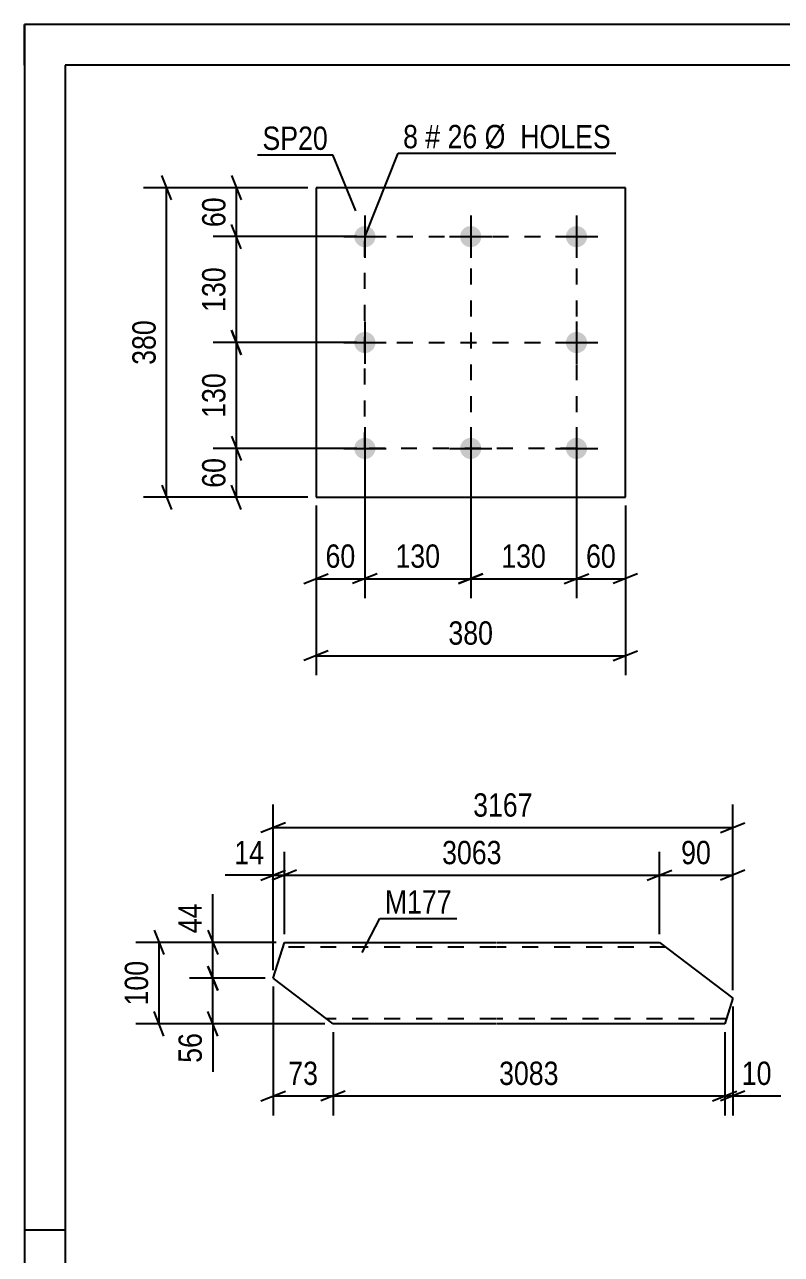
# Model space of a CAD drawing. Header units: millimetres. Extents: x 0 to 420, y 0 to 297.
# Drawn here: x 0 to 93, y 146 to 297 of the extents above; entities that cross this region are included whole.
import ezdxf

# ---------------------------------------------------------------- set-up
doc = ezdxf.new("R2010")
doc.units = ezdxf.units.MM
doc.linetypes.add('DXK_LINE_DOT2', pattern=[3.9198, 1.9599, -1.9599])
doc.styles.add('Arial Narrow', font='ARIALN.TTF', dxfattribs={"height": 0.2})

# ---------------------------------------------------------------- blocks, each defined once
blk = doc.blocks.new('Unknown-814463831-1135')
at = {"color": 5, "linetype": 'Continuous'}
for p, q in [((420, 297), (0, 297)), ((0, 297), (0, 0)), ((0, 292), (0, 297)), ((415, 292), (5, 292)), ((5, 292), (5, 5)), ((5, 149), (0, 149))]:
    blk.add_line(p, q, dxfattribs=at)
blk = doc.blocks.new('Part-814463831-1383 - 1355')
at = {"color": 2, "linetype": 'Continuous'}
for p, q in [((30.54, 179.93), (31.92, 184.33)), ((31.92, 184.33), (57.89, 184.33)), ((57.99, 184.33), (77.99, 184.33)), ((77.99, 184.33), (86.98, 177.48)), ((37.89, 174.33), (30.54, 179.93)), ((86.98, 177.48), (86, 174.33)), ((57.89, 174.33), (37.89, 174.33)), ((86, 174.33), (57.99, 174.33))]:
    blk.add_line(p, q, dxfattribs=at)
at = {"color": 7, "linetype": 'DXK_LINE_DOT2'}
for p, q in [((57.89, 183.73), (31.73, 183.73)), ((78.77, 183.73), (57.99, 183.73)), ((37.89, 174.33), (36.87, 175.11)), ((57.89, 174.93), (37.1, 174.93)), ((86.19, 174.93), (57.99, 174.93))]:
    blk.add_line(p, q, dxfattribs=at)
blk = doc.blocks.new('Bolt-814463831-2393 - 2359')
at = {"linetype": 'Continuous'}
for points in [[(41.8, 272.27, -1), (41.8, 269.67, -1)], [(54.8, 272.27, -1), (54.8, 269.67, -1)], [(67.8, 272.27, -1), (67.8, 269.67, -1)], [(41.8, 259.27, -1), (41.8, 256.67, -1)], [(67.8, 259.27, -1), (67.8, 256.67, -1)], [(41.8, 246.27, -1), (41.8, 243.67, -1)], [(54.8, 246.27, -1), (54.8, 243.67, -1)], [(67.8, 246.27, -1), (67.8, 243.67, -1)]]:
    blk.add_hatch(color=1, dxfattribs=at).paths.add_polyline_path(points)
at = {"color": 1, "linetype": 'Continuous'}
for p, q in [((41.8, 273.57), (41.8, 268.37)), ((54.8, 273.57), (54.8, 268.37)), ((67.8, 273.57), (67.8, 268.37)), ((39.2, 270.97), (44.4, 270.97)), ((52.2, 270.97), (57.4, 270.97)), ((65.2, 270.97), (70.4, 270.97)), ((41.8, 260.57), (41.8, 255.37)), ((67.8, 260.57), (67.8, 255.37)), ((39.2, 257.97), (44.4, 257.97)), ((65.2, 257.97), (70.4, 257.97)), ((41.8, 247.57), (41.8, 242.37)), ((54.8, 247.57), (54.8, 242.37)), ((67.8, 247.57), (67.8, 242.37)), ((39.2, 244.97), (44.4, 244.97)), ((52.2, 244.97), (57.4, 244.97)), ((65.2, 244.97), (70.4, 244.97))]:
    blk.add_line(p, q, dxfattribs=at)
blk = doc.blocks.new('Part-814463831-2408 - 2359')
at = {"color": 2, "linetype": 'Continuous'}
for p, q in [((73.8, 276.97), (35.8, 276.97)), ((35.8, 276.97), (35.8, 238.97)), ((73.8, 238.97), (73.8, 276.97)), ((35.8, 238.97), (73.8, 238.97))]:
    blk.add_line(p, q, dxfattribs=at)
blk = doc.blocks.new('Rectangle-814463831-2495 - 2359')
at = {"color": 1, "linetype": 'DXK_LINE_DOT2'}
blk.add_lwpolyline([(41.8, 270.97), (67.8, 270.97), (67.8, 244.97), (41.8, 244.97), (41.8, 270.97)], close=True, dxfattribs=at)
blk = doc.blocks.new('Line-814463831-2488 - 2359')
at = {"color": 1, "linetype": 'DXK_LINE_DOT2'}
blk.add_line((54.8, 270.97), (54.8, 244.97), dxfattribs=at)
blk = doc.blocks.new('Line-814463831-2481 - 2359')
at = {"color": 1, "linetype": 'DXK_LINE_DOT2'}
blk.add_line((41.8, 257.97), (67.8, 257.97), dxfattribs=at)
blk = doc.blocks.new('StraightDimension-814463831-1392 - 1355')
at = {"color": 7, "linetype": 'Continuous'}
for p, q in [((22.52, 181.43), (23.72, 178.43)), ((29.54, 179.93), (20.27, 179.93)), ((23.12, 174.33), (23.12, 179.93)), ((23.72, 172.83), (22.52, 175.83)), ((36.89, 174.33), (20.27, 174.33))]:
    blk.add_line(p, q, dxfattribs=at)
at = {"color": 0}
blk.add_wipeout([(22.37, 173.81), (18.17, 173.81), (18.17, 168.95), (22.37, 168.95)], dxfattribs=at)
at = {"color": 7, "linetype": 'Continuous'}
blk.add_line((23.12, 174.33), (23.12, 168.43), dxfattribs=at)
blk.add_line((23.12, 174.33), (23.12, 168.43), dxfattribs=at)
at = {"color": 3, "style": 'Arial Narrow'}
blk.add_text('56', height=2.863, rotation=90.0002, dxfattribs=at).set_placement((21.77, 169.55))
blk = doc.blocks.new('StraightDimension-814463831-1433 - 1355')
at = {"color": 7, "linetype": 'Continuous'}
for p, q in [((22.52, 185.83), (23.72, 182.83)), ((30.92, 184.33), (20.27, 184.33)), ((23.12, 179.93), (23.12, 184.33)), ((23.72, 178.43), (22.52, 181.43)), ((29.54, 179.93), (20.27, 179.93))]:
    blk.add_line(p, q, dxfattribs=at)
at = {"color": 0}
blk.add_wipeout([(22.37, 189.71), (18.17, 189.71), (18.17, 184.86), (22.37, 184.86)], dxfattribs=at)
at = {"color": 7, "linetype": 'Continuous'}
blk.add_line((23.12, 184.33), (23.12, 190.24), dxfattribs=at)
blk.add_line((23.12, 184.33), (23.12, 190.24), dxfattribs=at)
at = {"color": 3, "style": 'Arial Narrow'}
blk.add_text('44', height=2.863, rotation=90.0002, dxfattribs=at).set_placement((21.77, 185.46))
blk = doc.blocks.new('StraightDimension-814463831-1499 - 1355')
at = {"color": 7, "linetype": 'Continuous'}
for p, q in [((30.54, 180.93), (30.54, 201.27)), ((86.98, 178.48), (86.98, 201.27)), ((32.04, 199.02), (29.04, 197.82)), ((30.54, 198.42), (86.98, 198.42)), ((85.48, 197.82), (88.48, 199.02))]:
    blk.add_line(p, q, dxfattribs=at)
at = {"color": 0}
blk.add_wipeout([(63.02, 199.17), (63.02, 203.37), (54.5, 203.37), (54.5, 199.17)], dxfattribs=at)
at = {"color": 3, "style": 'Arial Narrow'}
blk.add_text('3167', height=2.863, dxfattribs=at).set_placement((55.1, 199.77))
blk = doc.blocks.new('StraightDimension-814463831-1467 - 1355')
at = {"color": 7, "linetype": 'Continuous'}
for p, q in [((15.92, 185.83), (17.12, 182.83)), ((30.92, 184.33), (13.67, 184.33)), ((16.52, 174.33), (16.52, 184.33)), ((17.12, 172.83), (15.92, 175.83)), ((36.89, 174.33), (13.67, 174.33))]:
    blk.add_line(p, q, dxfattribs=at)
at = {"color": 0}
blk.add_wipeout([(15.77, 182.68), (11.57, 182.68), (11.57, 175.99), (15.77, 175.99)], dxfattribs=at)
at = {"color": 3, "style": 'Arial Narrow'}
blk.add_text('100', height=2.863, rotation=90.0002, dxfattribs=at).set_placement((15.17, 176.59))
blk = doc.blocks.new('StraightDimension-814463831-1534 - 1355')
at = {"color": 7, "linetype": 'Continuous'}
for p, q in [((30.54, 180.93), (30.54, 195.43)), ((31.92, 185.33), (31.92, 195.43)), ((29.04, 191.98), (32.04, 193.18)), ((33.42, 193.18), (30.42, 191.98)), ((30.54, 192.58), (31.92, 192.58))]:
    blk.add_line(p, q, dxfattribs=at)
at = {"color": 0}
blk.add_wipeout([(30.02, 193.33), (30.02, 197.53), (25.16, 197.53), (25.16, 193.33)], dxfattribs=at)
at = {"color": 7, "linetype": 'Continuous'}
blk.add_line((30.54, 192.58), (24.64, 192.58), dxfattribs=at)
blk.add_line((30.54, 192.58), (24.64, 192.58), dxfattribs=at)
at = {"color": 3, "style": 'Arial Narrow'}
blk.add_text('14', height=2.863, dxfattribs=at).set_placement((25.76, 193.93))
blk = doc.blocks.new('StraightDimension-814463831-1565 - 1355')
at = {"color": 7, "linetype": 'Continuous'}
for p, q in [((77.99, 185.33), (77.99, 195.43)), ((86.98, 178.48), (86.98, 195.43)), ((76.49, 191.98), (79.49, 193.18)), ((77.99, 192.58), (86.98, 192.58)), ((88.48, 193.18), (85.48, 191.98))]:
    blk.add_line(p, q, dxfattribs=at)
at = {"color": 0}
blk.add_wipeout([(84.91, 193.33), (84.91, 197.53), (80.05, 197.53), (80.05, 193.33)], dxfattribs=at)
at = {"color": 3, "style": 'Arial Narrow'}
blk.add_text('90', height=2.863, dxfattribs=at).set_placement((80.65, 193.93))
blk = doc.blocks.new('StraightDimension-814463831-1596 - 1355')
at = {"color": 7, "linetype": 'Continuous'}
for p, q in [((31.92, 185.33), (31.92, 195.43)), ((77.99, 185.33), (77.99, 195.43)), ((33.42, 193.18), (30.42, 191.98)), ((31.92, 192.58), (77.99, 192.58)), ((76.49, 191.98), (79.49, 193.18))]:
    blk.add_line(p, q, dxfattribs=at)
at = {"color": 0}
blk.add_wipeout([(59.21, 193.33), (59.21, 197.53), (50.69, 197.53), (50.69, 193.33)], dxfattribs=at)
at = {"color": 3, "style": 'Arial Narrow'}
blk.add_text('3063', height=2.863, dxfattribs=at).set_placement((51.29, 193.93))
blk = doc.blocks.new('StraightDimension-814463831-1628 - 1355')
at = {"color": 7, "linetype": 'Continuous'}
for p, q in [((86.98, 176.48), (86.98, 163.08)), ((86, 173.33), (86, 163.08)), ((84.5, 164.88), (87.5, 166.08)), ((88.48, 166.08), (85.48, 164.88)), ((86, 165.48), (86.98, 165.48))]:
    blk.add_line(p, q, dxfattribs=at)
at = {"color": 0}
blk.add_wipeout([(92.36, 166.23), (92.36, 170.43), (87.5, 170.43), (87.5, 166.23)], dxfattribs=at)
at = {"color": 7, "linetype": 'Continuous'}
blk.add_line((86.98, 165.48), (92.89, 165.48), dxfattribs=at)
blk.add_line((86.98, 165.48), (92.89, 165.48), dxfattribs=at)
at = {"color": 3, "style": 'Arial Narrow'}
blk.add_text('10', height=2.863, dxfattribs=at).set_placement((88.1, 166.83))
blk = doc.blocks.new('StraightDimension-814463831-1659 - 1355')
at = {"color": 7, "linetype": 'Continuous'}
for p, q in [((37.89, 173.33), (37.89, 163.08)), ((86, 173.33), (86, 163.08)), ((39.39, 166.08), (36.39, 164.88)), ((84.5, 164.88), (87.5, 166.08)), ((37.89, 165.48), (86, 165.48))]:
    blk.add_line(p, q, dxfattribs=at)
at = {"color": 0}
blk.add_wipeout([(66.2, 166.23), (66.2, 170.43), (57.69, 170.43), (57.69, 166.23)], dxfattribs=at)
at = {"color": 3, "style": 'Arial Narrow'}
blk.add_text('3083', height=2.863, dxfattribs=at).set_placement((58.29, 166.83))
blk = doc.blocks.new('StraightDimension-814463831-1690 - 1355')
at = {"color": 7, "linetype": 'Continuous'}
for p, q in [((30.54, 178.93), (30.54, 163.08)), ((37.89, 173.33), (37.89, 163.08)), ((29.04, 164.88), (32.04, 166.08)), ((39.39, 166.08), (36.39, 164.88)), ((30.54, 165.48), (37.89, 165.48))]:
    blk.add_line(p, q, dxfattribs=at)
at = {"color": 0}
blk.add_wipeout([(36.64, 166.23), (36.64, 170.43), (31.79, 170.43), (31.79, 166.23)], dxfattribs=at)
at = {"color": 3, "style": 'Arial Narrow'}
blk.add_text('73', height=2.863, dxfattribs=at).set_placement((32.39, 166.83))
blk = doc.blocks.new('StraightDimension-814463831-2457 - 2359')
at = {"color": 7, "linetype": 'Continuous'}
for p, q in [((25.42, 246.47), (26.62, 243.47)), ((40.8, 244.97), (23.17, 244.97)), ((26.02, 238.97), (26.02, 244.97)), ((26.62, 237.47), (25.42, 240.47)), ((34.8, 238.97), (23.17, 238.97))]:
    blk.add_line(p, q, dxfattribs=at)
at = {"color": 0}
blk.add_wipeout([(25.27, 244.4), (21.07, 244.4), (21.07, 239.54), (25.27, 239.54)], dxfattribs=at)
at = {"color": 3, "style": 'Arial Narrow'}
blk.add_text('60', height=2.863, rotation=90.0002, dxfattribs=at).set_placement((24.67, 240.14))
blk = doc.blocks.new('StraightDimension-814463831-2410 - 2359')
at = {"color": 7, "linetype": 'Continuous'}
for p, q in [((35.8, 237.97), (35.8, 217.13)), ((73.8, 237.97), (73.8, 217.13)), ((37.3, 220.13), (34.3, 218.93)), ((35.8, 219.53), (73.8, 219.53)), ((72.3, 218.93), (75.3, 220.13))]:
    blk.add_line(p, q, dxfattribs=at)
at = {"color": 0}
blk.add_wipeout([(58.14, 220.28), (58.14, 224.48), (51.46, 224.48), (51.46, 220.28)], dxfattribs=at)
at = {"color": 3, "style": 'Arial Narrow'}
blk.add_text('380', height=2.863, dxfattribs=at).set_placement((52.06, 220.88))
blk = doc.blocks.new('StraightDimension-814463831-2421 - 2359')
at = {"color": 7, "linetype": 'Continuous'}
for p, q in [((41.8, 243.97), (41.8, 226.57)), ((35.8, 237.97), (35.8, 226.57)), ((34.3, 228.37), (37.3, 229.57)), ((43.3, 229.57), (40.3, 228.37)), ((35.8, 228.97), (41.8, 228.97))]:
    blk.add_line(p, q, dxfattribs=at)
at = {"color": 0}
blk.add_wipeout([(41.23, 229.72), (41.23, 233.92), (36.37, 233.92), (36.37, 229.72)], dxfattribs=at)
at = {"color": 3, "style": 'Arial Narrow'}
blk.add_text('60', height=2.863, dxfattribs=at).set_placement((36.97, 230.32))
blk = doc.blocks.new('StraightDimension-814463831-2435 - 2359')
at = {"color": 7, "linetype": 'Continuous'}
for p, q in [((67.8, 243.97), (67.8, 226.57)), ((73.8, 237.97), (73.8, 226.57)), ((66.3, 228.37), (69.3, 229.57)), ((75.3, 229.57), (72.3, 228.37)), ((67.8, 228.97), (73.8, 228.97))]:
    blk.add_line(p, q, dxfattribs=at)
at = {"color": 0}
blk.add_wipeout([(73.23, 229.72), (73.23, 233.92), (68.37, 233.92), (68.37, 229.72)], dxfattribs=at)
at = {"color": 3, "style": 'Arial Narrow'}
blk.add_text('60', height=2.863, dxfattribs=at).set_placement((68.97, 230.32))
blk = doc.blocks.new('StraightDimension-814463831-2446 - 2359')
at = {"color": 7, "linetype": 'Continuous'}
for p, q in [((18.05, 275.47), (16.85, 278.47)), ((34.8, 276.97), (14.6, 276.97)), ((17.45, 238.97), (17.45, 276.97)), ((16.85, 240.47), (18.05, 237.47)), ((34.8, 238.97), (14.6, 238.97))]:
    blk.add_line(p, q, dxfattribs=at)
at = {"color": 0}
blk.add_wipeout([(16.7, 261.31), (12.5, 261.31), (12.5, 254.63), (16.7, 254.63)], dxfattribs=at)
at = {"color": 3, "style": 'Arial Narrow'}
blk.add_text('380', height=2.863, rotation=90.0002, dxfattribs=at).set_placement((16.1, 255.23))
blk = doc.blocks.new('StraightDimension-814463831-2471 - 2359')
at = {"color": 7, "linetype": 'Continuous'}
for p, q in [((25.42, 278.47), (26.62, 275.47)), ((34.8, 276.97), (23.17, 276.97)), ((26.02, 270.97), (26.02, 276.97)), ((26.62, 269.47), (25.42, 272.47)), ((40.8, 270.97), (23.17, 270.97))]:
    blk.add_line(p, q, dxfattribs=at)
at = {"color": 0}
blk.add_wipeout([(25.27, 276.4), (21.07, 276.4), (21.07, 271.54), (25.27, 271.54)], dxfattribs=at)
at = {"color": 3, "style": 'Arial Narrow'}
blk.add_text('60', height=2.863, rotation=90.0002, dxfattribs=at).set_placement((24.67, 272.14))
blk = doc.blocks.new('StraightDimension-814463831-4078 - 2359')
at = {"color": 7, "linetype": 'Continuous'}
for p, q in [((41.8, 243.97), (41.8, 226.57)), ((54.8, 243.97), (54.8, 226.57)), ((43.3, 229.57), (40.3, 228.37)), ((53.3, 228.37), (56.3, 229.57)), ((41.8, 228.97), (54.8, 228.97))]:
    blk.add_line(p, q, dxfattribs=at)
at = {"color": 0}
blk.add_wipeout([(51.64, 229.72), (51.64, 233.92), (44.96, 233.92), (44.96, 229.72)], dxfattribs=at)
at = {"color": 3, "style": 'Arial Narrow'}
blk.add_text('130', height=2.863, dxfattribs=at).set_placement((45.56, 230.32))
blk = doc.blocks.new('StraightDimension-814463831-4080 - 2359')
at = {"color": 7, "linetype": 'Continuous'}
for p, q in [((54.8, 243.97), (54.8, 226.57)), ((67.8, 243.97), (67.8, 226.57)), ((56.3, 229.57), (53.3, 228.37)), ((66.3, 228.37), (69.3, 229.57)), ((54.8, 228.97), (67.8, 228.97))]:
    blk.add_line(p, q, dxfattribs=at)
at = {"color": 0}
blk.add_wipeout([(64.64, 229.72), (64.64, 233.92), (57.96, 233.92), (57.96, 229.72)], dxfattribs=at)
at = {"color": 3, "style": 'Arial Narrow'}
blk.add_text('130', height=2.863, dxfattribs=at).set_placement((58.56, 230.32))
blk = doc.blocks.new('StraightDimension-814463831-4100 - 2359')
at = {"color": 7, "linetype": 'Continuous'}
for p, q in [((26.62, 256.47), (25.42, 259.47)), ((40.8, 257.97), (23.17, 257.97)), ((26.02, 244.97), (26.02, 257.97)), ((25.42, 246.47), (26.62, 243.47)), ((40.8, 244.97), (23.17, 244.97))]:
    blk.add_line(p, q, dxfattribs=at)
at = {"color": 0}
blk.add_wipeout([(25.27, 254.81), (21.07, 254.81), (21.07, 248.13), (25.27, 248.13)], dxfattribs=at)
at = {"color": 3, "style": 'Arial Narrow'}
blk.add_text('130', height=2.863, rotation=90.0002, dxfattribs=at).set_placement((24.67, 248.73))
blk = doc.blocks.new('StraightDimension-814463831-4102 - 2359')
at = {"color": 7, "linetype": 'Continuous'}
for p, q in [((26.62, 269.47), (25.42, 272.47)), ((40.8, 270.97), (23.17, 270.97)), ((26.02, 257.97), (26.02, 270.97)), ((25.42, 259.47), (26.62, 256.47)), ((40.8, 257.97), (23.17, 257.97))]:
    blk.add_line(p, q, dxfattribs=at)
at = {"color": 0}
blk.add_wipeout([(25.27, 267.81), (21.07, 267.81), (21.07, 261.13), (25.27, 261.13)], dxfattribs=at)
at = {"color": 3, "style": 'Arial Narrow'}
blk.add_text('130', height=2.863, rotation=90.0002, dxfattribs=at).set_placement((24.67, 261.73))
blk = doc.blocks.new('Mark-814463831-1378 - 1355')
at = {"color": 0}
blk.add_wipeout([(52.48, 187.87), (52.48, 190.87), (44.25, 190.87), (44.25, 187.87)], dxfattribs=at)
blk.add_wipeout([(52.48, 187.87), (52.48, 190.87), (44.25, 190.87), (44.25, 187.87)], dxfattribs=at)
at = {"color": 30, "linetype": 'Continuous'}
for p, q in [((41.45, 183.08), (43.65, 187.27)), ((43.65, 187.27), (53.08, 187.27))]:
    blk.add_line(p, q, dxfattribs=at)
at = {"color": 3, "style": 'Arial Narrow'}
blk.add_text('M177', height=2.863, dxfattribs=at).set_placement((44.25, 187.87))
blk = doc.blocks.new('Mark-814463831-2389 - 2359')
at = {"color": 0}
for points in [[(48.33, 281.82), (48.33, 284.82), (46.5, 284.82), (46.5, 281.82)], [(51.06, 281.82), (51.06, 284.82), (49.23, 284.82), (49.23, 281.82)], [(55.61, 281.82), (55.61, 284.82), (51.96, 284.82), (51.96, 281.82)], [(72.04, 281.82), (72.04, 284.82), (56.51, 284.82), (56.51, 281.82)]]:
    blk.add_wipeout(points, dxfattribs=at)
for points in [[(48.33, 281.82), (48.33, 284.82), (46.5, 284.82), (46.5, 281.82)], [(51.06, 281.82), (51.06, 284.82), (49.23, 284.82), (49.23, 281.82)], [(55.61, 281.82), (55.61, 284.82), (51.96, 284.82), (51.96, 281.82)], [(72.04, 281.82), (72.04, 284.82), (56.51, 284.82), (56.51, 281.82)]]:
    blk.add_wipeout(points, dxfattribs=at)
at = {"color": 7, "linetype": 'Continuous'}
for p, q in [((41.83, 271.04), (45.9, 281.22)), ((45.9, 281.22), (72.64, 281.22))]:
    blk.add_line(p, q, dxfattribs=at)
at = {"color": 3, "style": 'Arial Narrow'}
for s, height, p in [('8', 2.86, (46.5, 281.82)), ('#', 2.86, (49.23, 281.82)), ('26', 2.863, (51.96, 281.82)), ('Ø  HOLES', 2.863, (56.51, 281.82))]:
    blk.add_text(s, height=height, dxfattribs=at).set_placement(p)
blk = doc.blocks.new('Mark-814463831-2404 - 2359')
at = {"color": 0}
blk.add_wipeout([(37.26, 281.62), (37.26, 284.62), (29.22, 284.62), (29.22, 281.62)], dxfattribs=at)
blk.add_wipeout([(37.26, 281.62), (37.26, 284.62), (29.22, 284.62), (29.22, 281.62)], dxfattribs=at)
at = {"color": 30, "linetype": 'Continuous'}
for p in [(28.62, 281.02), (40.68, 274.13)]:
    blk.add_line(p, (37.86, 281.02), dxfattribs=at)
at = {"color": 3, "style": 'Arial Narrow'}
blk.add_text('SP20', height=2.863, dxfattribs=at).set_placement((29.22, 281.62))

msp = doc.modelspace()

# ---------------------------------------------------------------- block references
for name in ['Unknown-814463831-1135', 'Part-814463831-2408 - 2359', 'Bolt-814463831-2393 - 2359', 'Rectangle-814463831-2495 - 2359', 'Line-814463831-2488 - 2359', 'Line-814463831-2481 - 2359', 'Part-814463831-1383 - 1355']:
    msp.add_blockref(name, (0, 0))

# ---------------------------------------------------------------- next in the draw order: block references
for name in ['Mark-814463831-2389 - 2359', 'StraightDimension-814463831-2457 - 2359', 'StraightDimension-814463831-1392 - 1355', 'StraightDimension-814463831-1628 - 1355']:
    msp.add_blockref(name, (0, 0))

# ---------------------------------------------------------------- next in the draw order: block references
for name in ['StraightDimension-814463831-2410 - 2359', 'StraightDimension-814463831-1433 - 1355']:
    msp.add_blockref(name, (0, 0))

# ---------------------------------------------------------------- next in the draw order: block references
for name in ['StraightDimension-814463831-2421 - 2359', 'StraightDimension-814463831-2435 - 2359', 'StraightDimension-814463831-1499 - 1355']:
    msp.add_blockref(name, (0, 0))

# ---------------------------------------------------------------- next in the draw order: block references
for name in ['StraightDimension-814463831-2446 - 2359', 'StraightDimension-814463831-4078 - 2359', 'StraightDimension-814463831-1565 - 1355', 'StraightDimension-814463831-1467 - 1355']:
    msp.add_blockref(name, (0, 0))

# ---------------------------------------------------------------- next in the draw order: block references
for name in ['StraightDimension-814463831-2471 - 2359', 'StraightDimension-814463831-4100 - 2359', 'StraightDimension-814463831-4080 - 2359', 'StraightDimension-814463831-1534 - 1355', 'StraightDimension-814463831-1659 - 1355']:
    msp.add_blockref(name, (0, 0))

# ---------------------------------------------------------------- next in the draw order: block references
for name in ['Mark-814463831-2404 - 2359', 'StraightDimension-814463831-4102 - 2359', 'StraightDimension-814463831-1596 - 1355', 'StraightDimension-814463831-1690 - 1355']:
    msp.add_blockref(name, (0, 0))

# ---------------------------------------------------------------- next in the draw order: block references
msp.add_blockref('Mark-814463831-1378 - 1355', (0, 0))

doc.saveas('drawing.dxf')
